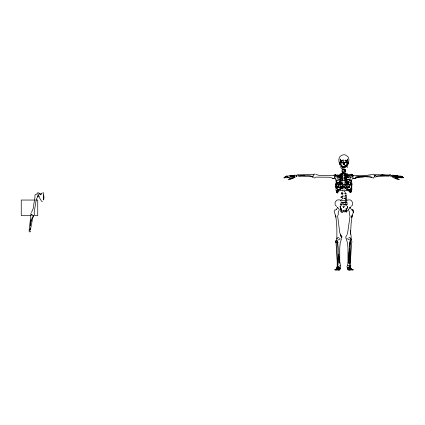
<?xml version="1.0" encoding="UTF-8"?>
<svg xmlns="http://www.w3.org/2000/svg" width="425" height="425" viewBox="0 0 425 425"><rect width="100%" height="100%" fill="white"/><g stroke="black" fill="none" stroke-linecap="round" stroke-linejoin="round"><path stroke-width="0.64" d="M339.734 263.059L339.74 247.993L340.191 243.01L341.371 239.089L340.978 238.845M337.216 266.13L337.094 241.687M30.945 214.742L29.166 230.111M350.779 191.585L351.794 189.678L351.804 188.758L351.581 190.671L350.779 191.585L351.029 191.006L348.288 189.337L349.812 190.878M339.081 263.218L338.714 248.466M344.415 206.587L343.676 207.464L343.687 207.007M349.525 270.252L349.153 267.952L347.985 267.644L347.708 269.121L348.048 269.445M343.134 177.395L342.948 179.6L340.691 180.327L338.257 178.798L338.162 179.361M30.892 213.371L31.269 214.938M341.918 176.731L341.928 176.072L342.933 175.992M337.365 192.445L336.563 192.435L337.349 192.998L337.939 191.569L336.616 191.133L339.426 189.337L338.332 190.66M342.247 197.577L341.068 197.652L341.094 196.557L342.964 196.377M341.891 177.932L341.902 177.538M392.689 176.333L392.663 177.352L397.896 179.499L399.495 179.727L395.611 177.342L392.689 176.333L393.157 176.099L397.619 178.176M337.493 268.393L337.519 267.288L338.327 267.012L339.973 267.378M340.786 201.014L340.797 200.526M346.433 178.718L346.189 178.181L344.755 178.92L344.776 178.117M350.891 182.421L350.917 181.656M342.385 185.688L342.332 187.064L342.853 187.457L343.618 186.915M338.141 263.24L338.513 254.171M341.727 238.122L341.796 236.289L340.26 234.186L341.11 236.629L339.74 232.613L337.647 216.001L338.257 214.423L338.263 211.953L338.879 210.72M338.443 184.583L340.234 184.779L338.566 185.55L338.443 184.583L340.234 184.779L340.531 186.251L340.101 186.867L337.88 186.963L336 186.315L336.037 185.502M348.043 163.8L348.288 162.005L347.608 162.966M347.942 188.562L347.995 187.59M349.855 265.62L350.737 248.157L350.62 241.687M348.633 263.218L349.44 247.993L349.61 264.026M393.21 176.959L393.21 175.61L400.408 176.088M347.788 268.839L347.762 269.248L347.719 267.793M350.296 263.532L351.565 242.861L352.065 241.708M313.969 174.409L313.65 175.838M30.117 229.845L30.255 227.922M30.393 225.999L31.073 220.187M336.823 238.175L336.797 238.553C337.009 230.802 336.945 222.79 335.49 215.013L335.904 216.713M339.899 180.763L340.154 177.602M348.686 184.567L348.744 183.929L346.216 183.531L348.686 184.567L351.002 184.742L351.948 188.036L350.365 188.732L350.45 189.614L348.229 189.598M346.194 205.546L346.981 204.781L347.183 202.576L345.392 202.188L344.771 202.523M341.748 165.373L340.935 164.225L340.122 164.321L339.32 163.11L339.426 162.005L340.106 162.966M337.349 188.732L337.264 189.614L339.485 189.598M348.665 162.249L348.92 159.683L348.272 157.096L346.295 155.529L344.797 154.758L343.857 154.748L341.626 155.226L339.442 157.096L338.794 159.683L339.049 162.249M336.403 179.626L336.334 180.37L337.386 180.28L337.009 181.018M341.519 205.546L340.733 204.781L340.908 202.996M347.177 167.742L347.241 163.933M340.356 173.644L340.765 174.192L340.186 175.695L342.141 176.694M339.793 182.527L339.586 181.857L336.786 183.048L335.803 184.195L335.729 184.864L336.945 183.462L340.972 182.113M30.388 225.5L30.68 222.96M30.823 221.691L31.036 219.783M342.534 166.765L342.306 166.069L342.747 166.552L345.451 166.425L342.263 166.425L342.306 166.069L341.44 165.899L341.594 166.701C342.933 167.572 344.781 167.572 346.12 166.701L348.341 163.455L348.149 164.172M351.985 184.864L351.911 184.195L350.768 183.462L350.928 183.048L348.07 182.399L348.128 181.857M351.517 184.88L351.358 183.961L349.578 184.694L349.148 185.55L351.517 184.88L351.772 182.734L352.059 183.488M347.496 176.832L347.661 175.53M342.874 180.45L343.294 180.609L340.016 181.215L339.734 181.958L343.081 182.277L339.108 182.739L339.022 183.414L342.741 183.563L343.294 184.875M351.677 185.502L351.592 186.155L351.911 184.195M347.453 234.186L350.067 216.001L349.509 214.912L349.451 211.953L348.511 209.86M294.461 176.54L294.833 175.068L296.777 175.684M348.187 269.997L348.309 269.243M338.56 267.952L338.22 270.242M342.444 174.128L341.61 173.464L342.444 174.128L342.545 173.522L341.61 173.464L340.765 174.192M340.489 267.909L340.388 268.51L339.798 268.589M337.062 267.676L337.137 267.267L337.838 267.421M340.207 176.97L339.968 174.882M336.042 185.821L335.925 188.025L335.707 186.75L336.042 185.821L336.728 185.576L336.935 184.551M340.823 179.605L340.691 180.327L343.294 180.609M350.891 238.175L350.8 238.653L351.231 237.076L350.614 232.682L351.098 223.789L352.224 215.013L351.677 217.276M339.447 269.105L339.729 267.644M30.414 229.872L33.092 216.07M337.349 179.196L337.487 178.5M344.532 163.349L344.303 164.512L343.857 164.528L343.182 163.349L343.857 162.44L344.532 163.349L343.857 164.528L343.857 162.44M346.12 166.701L346.279 165.899L345.876 165.957L346.12 166.701L345.291 167.147L342.422 167.147L341.594 166.701L340.058 164.326M337.434 238.887L337.716 237.644L338.884 237.394M337.763 265.545L338.109 264.026M337.992 269.238L337.854 269.848L336.945 269.87L338.204 267.553L338.72 267.607L338.045 268.956M341.402 189.948L340.165 190.852M347.613 175.817L347.528 176.163L345.073 176.449M347.926 238.271L347.73 239.062L349.706 240.008M337.769 177.602L338.024 177.034L340.935 176.109L341.094 175.477M340.473 163.933L340.244 164.826L340.595 163.917M348.654 179.408L350.657 180.157L350.423 180.508L348.017 179.722L348.155 179.222M351.735 186.655L351.958 185.831M347.294 160.082L347.592 158.998L346.269 162.865M347.113 208.367L347.661 206.407L346.789 209.196L345.711 210.317M286.62 177.087C289.292 177.793 291.821 176.024 294.504 176.959L294.504 175.61L290.211 176.03M336.138 184.737L336.356 183.961L335.623 183.398L335.941 182.734M345.807 187.898L345.626 188.53L348.335 190.172M336.637 182.484L336.86 181.773L335.925 181.061L336.637 182.484L339.108 182.739M373.803 177.342L373.58 178.064C367.529 176.024 360.288 176.556 354.2 178.447L353.111 178.07L353.945 178.468L355.151 178.288L358.254 176.938L363.455 177.012M337.349 192.764L337.583 190.91M34.749 214.747L34.112 212.75L36.268 199.458L37.767 196.578L38.133 195.415L37.873 194.533M351.735 217.223L353.308 212.256L353.281 211.119M29.58 229.25L28.985 231.094L29.458 231.104M346.959 266.73C350.524 258.007 347.565 247.1 351.374 238.914L349.982 241.533L349.547 246.702L350.216 241.48L351.374 238.914M341.594 166.701L341.838 165.957L342.263 166.425M341.339 178.739L341.525 178.181L342.959 178.92M348.84 187.361L349.1 186.57M343.049 163.099L343.857 162.164L344.643 163.731L343.857 164.523L343.219 164.48L343.049 163.099L343.857 162.164L343.235 159.758M349.637 187.553L349.833 186.963L347.613 186.867M37.767 196.578L38.075 195.665M339.07 269.264L338.746 270.183L339.692 269.928L340.005 269.121M350.136 207.278L348.383 209.695M38.181 195.766L38.59 194.597M347.076 160.91L345.419 161.744L346.317 163.067L346.949 162.467L347.156 161.325L346.837 160.602L345.488 160.076L344.781 160.39L347.076 160.91L346.317 163.067L345.089 162.323M31.004 221.005L32.321 217.308M349.578 184.694L346.487 185.624L344.447 185.008L344.973 183.563M334.682 209.886L334.14 211.331L335.978 217.223M350.938 182.357L351.788 181.061L350.88 180.694M347.183 186.251L346.322 186.373L345.86 187.558L347.48 188.179M338.73 269.593L338.369 269.944M343.857 202.571L344.123 201.939M336.844 267.097L337.312 265.997M344.447 185.008L344.866 184.062L348.856 183.446L344.632 182.277L347.979 181.958L351.454 179.78L350.705 181.018L350.328 180.28M352.867 176.736L353.233 175.913M284.628 177.979L283.964 177.857L286.87 175.86M401.63 176.933L402.757 176.997L401.737 176.811M31.439 212.511L33.118 208.803L34.983 197.041L34.93 195.117L35.732 194.31L37.007 194.087M350.306 183.499L351.565 180.774M349.685 266.911L350.083 266.055M350.88 188.169L351.209 187.462L351.794 189.678M32.613 217.935L33.681 215.847L32.401 215.666M334.714 177.847L335.251 176.731M347.294 268.111L347.57 267.548M345.073 180.678L345.504 179.86M350.338 191.261L350.057 191.792L349.084 189.832L348.155 189.337M346.938 189.364L347.22 188.838M337.067 267.447L337.694 266.294L337.689 258.188M341.031 209.281L341.562 208.335M348.484 177.863L348.118 177.422L349.185 175.546M347.002 234.823L345.764 236.985L346.046 238.749M345.127 173.049L344.298 173.788M337.604 269.152L335.867 269.902L335.399 269.615L337.099 268.132L337.593 268.159L336.265 269.301M336.287 209.684L337.588 207.522M350.402 189.183L349.924 189.959L351.151 190.825L350.976 192.281L350.636 192.748L349.478 191.893L351.029 191.006L349.478 191.893M336.892 268.85L337.721 267.559L338.21 267.729L336.658 269.758L336.207 269.641L337.301 268.765M344.632 212.07L345.318 211.055M29.819 232.077L30.318 231.354M351.162 177.103L350.837 177.56L350.837 176.694L351.491 176.72M346.779 164.225L345.764 165.617L344.686 165.649L345.966 165.373L345.201 165.585M352.081 179.302L352.989 177.852L352.511 176.747M347.501 186.904L349.833 186.963L347.783 187.792L345.86 187.558L343.857 185.959L341.854 187.558L337.349 192.998M29.92 231.397L30.244 230.982M347.65 265.662L350.046 265.216M346.078 212.394L347.815 210.311M334.953 269.445L334.688 269.726L335.66 270.008M352.931 270.029L353.18 269.763L352.888 269.54M285 177.087L286.684 176.269M345.27 174.128L346.104 173.464L345.169 173.522L345.27 174.128L346.104 173.464M339.703 189.64L340.494 188.838L342.088 188.53M41.236 194.002L42.155 193.088M339.32 163.11L340.17 162.653M350.976 192.281L350.189 192.626M346.662 210.295L345.801 211.087L346.842 210.29M342.837 189.247L343.299 188.838M342.789 206.369L343.294 205.923M339.772 177.384L339.23 177.863L341.525 178.181M339.936 181.156L341.217 180.035L342.534 180.923M340.733 204.781L342.396 203.352M336.526 267.957L336.94 267.596M342.885 175.753L343.294 175.403L342.55 174.292M346.184 175.727L345.429 176.364L344.383 175.876M347.299 175.036L346.816 174.096L347.358 173.644M344.298 175.18L344.654 174.887M338.953 175.615L337.434 176.821L337.854 176.572M335.511 269.556L336.85 268.526M350.843 206.47L352.383 205.307L352.617 203.729L352.298 202.072L351.379 200.573L350.083 199.883L347.756 199.941L345.913 201.121M338.199 184.498L339.182 183.775L338.837 184.508L341.525 183.648M340.531 186.251L341.365 186.283L342.81 185.226M337.083 192.748L336.563 190.825L337.795 189.959L337.312 189.183M336.945 269.87L337.386 269.556M346.534 174.255L345.674 174.861L344.282 174.787M345.541 177.076L344.739 177.629L344.755 178.92M345.047 179.509L346.163 178.739L348.017 179.722M290.684 177.097L291.513 176.534M352.033 174.957L352.277 175.137L349.329 176.455M39.042 196.525L39.392 196.297M344.314 172.545L344.733 172.268M283.964 177.857L286.689 176.125M346.736 238.845L346.343 239.089L347.522 243.01L347.974 247.993L347.979 263.059M352.336 176.221L353.86 175.297L351.804 175.302M342.63 162.323L341.397 163.067L340.765 162.467L340.558 161.325L340.877 160.602L342.226 160.076L342.933 160.39L340.638 160.91L341.397 163.067L342.295 161.744L340.638 160.91M345.578 176.694L347.05 175.807M345.249 166.313L345.504 166.573L344.494 166.977L342.731 166.882M349.515 267.256L350.115 266.9M292.83 178.133L294.142 177.368M336.85 188.355L338.953 187.154L338.358 186.612L336.584 187.345L336.85 188.355L335.909 188.758L336.138 190.671L337.067 191.377L336.616 191.133M286.519 177.969L287.3 177.538M343.033 186.4L343.857 185.959M284.394 177.613L285.51 177.023M296.225 176.572L296.767 176.29M335.575 174.245L334.81 174.872L338.9 175.344M335.49 178.691L335.862 178.5M341.594 184.036L342.64 183.494M338.959 175.339L338.847 176.742L338.002 177.034L340.584 175.738M351.438 269.811L353.18 269.763M390.671 176.232L391.457 175.844M339.517 175.068L341.179 174.255L342.04 174.861L342.986 174.818M343.352 172.263L342.029 172.879L342.029 173.273L342.964 173.389M346.657 176.954L345.095 177.682L347.762 177.517L347.91 177.958M352.006 210.168L352.447 209.966L351.427 209.684L350.126 207.522M337.902 180.482L339.697 179.722L339.559 179.222L341.562 178.861L342.534 179.536M342.55 198.613L343.219 198.337L342.646 198.332M345.504 166.573L343.219 166.977M338.024 177.034L340.186 176.163M344.617 206.056L345.408 205.748M340.234 188.179L341.854 187.558L341.365 186.283M358.254 176.938L354.2 178.447L355.151 178.288M349.626 207.846L350.365 207.581M345.036 178.054L346.715 177.448M287.991 177.719L289.282 177.262M314.133 178.064L316.009 177.129L329.476 177.225L333.503 178.436L334.592 178.064L333.752 178.452L332.552 178.266M347.889 177.214L348.325 177.066M349.515 267.729L350.014 267.564L351.05 268.754L351.698 269.822L351.14 269.785M290.36 178.936L292.214 178.335M342.141 194.002L343.241 193.657M348.734 175.567C349.515 174.617 355.178 175.328 351.688 174.16L346.917 174.872L345.164 174.292L344.42 175.403L344.749 175.658L345.27 175.143L348.734 175.567L345.615 175.987M341.743 204.436L343.857 203.788M344.362 169.687L345.684 169.299M345.722 200.329L344.797 200.595L341.992 200.329M345.116 184.546L346.125 184.259M342.077 196.292L343.235 195.962L342.678 196.084M390.936 175.684L392.881 175.068L393.252 176.54M352.251 269.992L352.447 269.87M345.562 199.941L346.763 199.617L346.742 198.656L344.941 198.486M345.807 201.269L346.928 200.972M344.282 174.595L345.615 174.245L344.627 174.271M344.547 190.979L346.115 190.57L346.109 190.251M286.115 177.076L284.421 177.507L285.722 176.673L287.608 176.253M340.186 184.737L342.853 184.062L343.267 185.008M348.118 177.422L349.711 177.034M345.674 198.066L344.494 198.337L345.068 198.332M344.85 195.877L346.492 195.505L345.307 195.41M344.367 171.015L345.684 170.717L345.684 170.09L344.362 169.772M310.659 176.444L312.88 177.177L313.793 176.975M341.068 197.652L342.332 197.375M344.877 198.029L346.646 197.652L346.619 196.557L344.749 196.377M292.846 175.7L294.599 175.355L294.833 175.663M333.561 175.243L331.67 175.589L319.759 175.546L315.839 174.452M389.486 175.69L382.75 175.004L376.481 176.062L374.691 175.36L375.44 175.435M344.293 169.793L344.606 169.745M345.137 182.415L347.979 181.958L347.698 181.215L346.274 180.237M389.337 175.073L390.612 174.872M347.225 175.461L348.314 175.291M347.198 164.39L347.655 164.326M341.599 188.004L342.821 187.829M313.554 174.308L298.095 174.898M345.382 187.064L344.42 187.197L344.861 187.457M313.932 174.176L314.904 174.048M382.75 175.004L380.338 175.323L389.279 175.955M342.353 192.684L341.328 192.812L341.307 193.922L342.375 194.092M344.282 173.442L345.684 173.273L345.684 172.879M341.854 187.558L338.077 187.553L337.88 186.963M345.801 202.305L343.591 202.55L341.913 202.305L341.913 201.801M393.821 176.896L396.281 176.646L403.32 177.613L402.023 176.805L400.456 176.481M346.237 183.531L347.257 183.43M291.332 175.748L294.679 175.69M348.819 267.415L350.221 267.293L350.264 268.403M287.305 176.088L289.521 175.907M301.07 175.589L304.273 175.328M344.643 170.802L345.684 170.717M289.908 175.663L294.525 175.297L289.903 175.706M345.791 210.093L344.346 210.2L343.921 210.747L344.165 211.783M298.435 175.955L307.376 175.323L311.233 176.062M345.281 211.416L346.221 211.352M344.643 171.982L345.684 171.907L345.684 171.291L344.362 171.084M290.248 176.062L294.445 175.817M335.676 269.763L335.309 269.785L335.867 269.902M39.929 194.825L40.715 194.788M341.094 202.258L342.943 202.523M339.708 174.702L340.717 174.654L341.158 175.413M389.146 175.929L377.055 176.444L374.829 177.177L374.452 176.816M300.927 175.477L304.757 175.323M350.673 268.148L350.158 268.17L351.974 269.625M348.404 267.006L348.946 266.996M345.281 179.594L346.827 179.568L347.023 180.327M355.922 176.263L370.919 176.163M343.219 164.48L344.494 164.48L344.664 163.099L343.857 162.164M34.441 200.048L21.25 200.048L21.25 215.576L31.142 215.576M35.758 200.048L37.74 200.048L37.74 215.576L33.123 215.576M343.522 202.831L344.192 202.831M339.564 164.172L339.373 163.455L340.303 163.46M38.866 193.556L41.634 194.092M349.201 269.418L350.173 269.429M350.933 269.96L349.902 269.859M396.52 177.193L398.432 177.262M335.399 269.615L335.92 269.636M298.525 176.093L312.577 176.63M343.278 204.324L345.977 204.436L344.436 204.324M397.694 175.488L393.189 175.297L397.928 175.881M351.018 177.337L350.099 177.257M393.231 175.467L397.524 175.69M336.552 177.103L337.344 177.145M344.739 179.446L346.827 179.568L344.792 180.306L344.739 180.954L344.346 180.837L347.698 181.215M339.952 177.517L342.619 177.682L341.057 176.954M398.91 177.007L400.175 177.087M342.433 211.416L341.493 211.352L341.913 211.087L341.424 210.412M344.781 175.992L345.785 176.072M383.44 175.328L386.644 175.589M393.268 175.817L397.561 176.237M371.025 177.066L371.705 177.129M343.071 169.416L342.029 169.299L343.352 169.687M342.146 167.004L344.739 167.301M345.328 193.784L346.407 193.922L345.265 193.683M373.793 174.176C367.476 175.366 360.729 176.492 354.152 175.243M347.544 162.653L348.394 163.11M390.633 175.042L376.417 174.68L374.165 174.308M337.519 267.288L339.995 267.793L339.952 269.248L339.926 268.839M393.114 175.355L395.393 175.711M343.108 169.745L343.421 169.793M298.377 175.073L297.102 174.872L297.16 175.339M339.734 181.958L341.44 182.229M349.084 267.102L350.221 267.293M337.615 174.962L338.805 175.18M340.935 176.109L342.64 176.449M401.28 177.836L398.475 176.981M341.599 190.57L343.453 190.968M348.835 237.394L349.998 237.644L350.28 238.887M31.11 214.354L32.475 214.885M401.035 176.933L403.293 177.507L402.172 176.89M346.789 182.07L348.07 182.399M345.908 174.664L347.002 174.957M340.951 199.617L342.152 199.941M344.866 184.062L347.48 184.779M396.706 176.63L397.646 176.922M344.473 193.657L345.573 194.002M346.816 174.096L347.979 174.473M344.638 169.033L341.477 168.512L340.457 166.483M395.447 178.325L397.12 178.883M400.86 176.46L402.714 177.087M341.599 187.547L342.603 187.887M39.737 194.22L40.205 194.384M343.076 171.1L343.421 171.232M342.098 174.245L342.991 174.606M345.201 188.142L346.125 188.541M338.327 176.55L335.437 175.137L335.676 174.957L333.853 175.095L334.007 175.525M347.714 163.099L348.07 163.264M344.792 177.469L345.822 177.932M335.267 209.966L335.707 210.168M342.885 188.025L342.311 187.76L342.715 188.158M338.008 240.008L339.984 239.062L339.788 238.271M347.554 190.852L346.311 189.948M350.848 269.891L349.754 269.248M336.43 176.476L336.876 176.694M336.866 269.939L337.179 270.093M296.257 175.844L297.043 176.232M342.736 190.379L343.299 190.66M401.503 177.082L403.038 177.884M39.961 193.561L38.197 192.753L37.028 193.125L37.225 193.54M390.947 176.29L391.489 176.572M345.185 182.065L346.088 182.548M334.517 175.849L335.527 176.402M400.414 177.538L401.195 177.969M351.491 240.337L351.608 241.379M344.845 180.397L345.971 181.034M337.062 240.821L336.223 240.337L335.649 241.708L336.148 242.861L335.883 240.789L337.232 260.328M341.307 200.727L339.957 199.941L337.636 199.883L336.334 200.573L335.097 202.38L335.107 204.478L335.33 205.307L336.818 206.417M343.092 173.512L343.581 173.809L342.943 173.66L342.587 173.049L343.071 172.252L343.4 172.545L342.98 172.268M336.053 269.843L336.372 270.045M400.892 175.992L403.707 177.762M350.933 268.542L352.867 269.923M344.739 180.041L345.217 180.381L345.228 181.252M336.356 183.961L338.566 185.55M42.362 201.748L41.469 201.094L38.68 196.435M347.076 267.245L347.608 267.665M348.574 269.848L348.978 270.183L348.643 269.264L348.165 269.115L347.985 267.644M341.535 175.727L342.284 176.364M345.318 203.352L346.981 204.781M340.478 209.042L342.258 210.582M344.415 188.838L344.877 189.247M337.801 265.768L338.677 266.565M338.226 184.243L337.408 183.499L335.139 178.564M344.415 190.66L345.599 193.508M340.733 209.796L340.053 206.407L340.924 209.196L341.918 210.311M347.395 189.614L348.782 191.213M345.238 185.114L346.322 186.373M345.923 208.393L346.683 209.281M339.331 209.695L337.578 207.278M350.513 269.918L348.994 267.607L349.515 267.559L350.386 269.28M343.368 210.2L343.798 210.747L342.587 212.569L341.392 212.319L339.899 210.311M345.722 201.62L346.465 202.619M342.21 166.573L341.838 165.957M349.233 178.845L349.552 179.302M339.373 163.455L339.952 164.369M350.035 266.3L350.694 267.458L350.737 264.536M336.563 190.825L336.86 191.404M339.835 265.386L340.117 265.944M339.75 266.889L340.106 267.665M343.299 206.587L343.676 207.464M348.989 269.593L349.217 270.125M336.34 238.914L337.992 242.882L337.498 241.48L338.273 247.993M336 209.297L336.117 209.605M336.786 183.048L336.945 183.462M43.084 192.254L43.977 197.051L43.695 200.01L43.562 194.937M334.48 175.913L334.9 177.135M340.691 266.65L338.635 255.563M341.445 162.865L340.122 158.998L340.42 160.087M374.547 176.635L374.197 175.286L374.228 176.014M352.739 209.403L353.308 212.256L353.032 209.886M350.227 178.5L350.365 179.196M350.625 267.277L350.705 267.686M339.41 269.243L339.527 269.997M340.462 205.79L340.553 206.63M335.803 184.195L336 186.315M345.711 198.666L345.817 199.877M340.924 209.196L341.015 210.322M339.718 187.59L339.772 188.562M349.127 252.232L349.44 260.004M350.402 230.493L350.54 234.265M345.073 176.306L345.1 177.289M312.869 175.886L312.88 177.177M342.13 192.716L342.13 194.108M343.857 186.107L343.857 188.057M342.029 170.09L342.029 170.85L343.347 171.015L342.029 171.36L342.029 171.907M345.7 165.479L345.631 166.297L344.606 166.579L342.082 166.297L345.042 166.488L345.844 166.021L345.7 165.479M341.796 236.289L341.631 237.857L341.796 236.289M289.553 178.744L288.219 179.727L289.818 179.499L295.051 177.352L295.024 176.333L289.553 178.744"/></g></svg>
